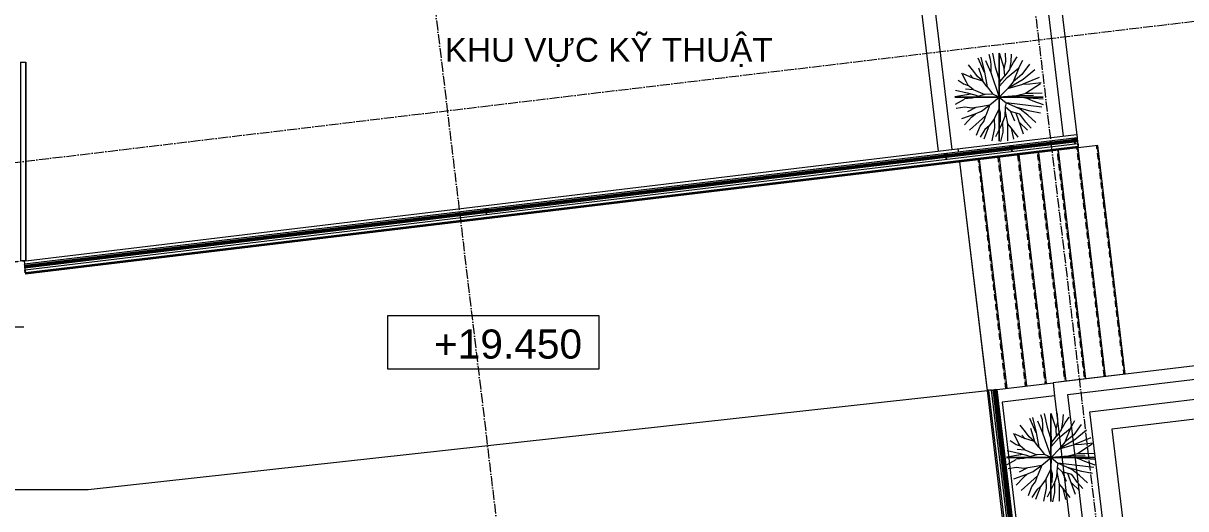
# Model space of a CAD drawing. Header units: millimetres. Extents: x -20215 to 101892, y -17414 to 45470.
# Drawn here: x 43019 to 60589, y 22208 to 29542 of the extents above; entities that cross this region are included whole.
import ezdxf

# ---------------------------------------------------------------- set-up
doc = ezdxf.new("R2010")
doc.units = ezdxf.units.MM
doc.linetypes.add('Grid Line', pattern=[4.2, 3, -0.6, 0, -0.6])
doc.linetypes.add('Overhead 1_16_', pattern=[2.579687, 1.5875, -0.992188])
for name, color, linetype, lineweight in [('CHU', 181, 'Continuous', 5), ('DIM', 1, 'Continuous', 5), ('G-ANNO-DIMS', 111, 'Continuous', 5), ('G-IMPT', 8, 'Continuous', 5), ('L-SITE', 91, 'Continuous', 5), ('NET THAY 1', 41, 'Continuous', 5), ('NET THAY 2', 55, 'Continuous', 5), ('NET-THAY', 2, 'Continuous', 9), ('S-STRS', 31, 'Continuous', 5), ('TRUC', 225, 'Continuous', 5)]:
    doc.layers.add(name, color=color, linetype=linetype, lineweight=lineweight)
doc.styles.add('Arial_3', font='arial_0.ttf', dxfattribs={"height": 440})
doc.styles.add('Arial_6', font='arial_0.ttf', dxfattribs={"height": 360})
doc.styles.add('TA1', font='arial_0.ttf')
doc.dimstyles.new('D_200_KTx2', dxfattribs={"dimtxt": 400, "dimasz": 300, "dimexe": 300, "dimexo": 300, "dimgap": 160, "dimtad": 1, "dimdec": 0, "dimzin": 9, "dimtxsty": 'TA1', "dimblk": 'ARCHTICK', "dimcen": 1, "dimdle": 300, "dimclrd": 256, "dimclre": 256, "dimclrt": 7, "dimadec": 0, "dimazin": 0, "dimtfac": 1, "dimtdec": 0, "dimtix": 1, "dimtmove": 1, "dimatfit": 3, "dimldrblk": 'ARCHTICK', "dimfxl": 0, "dimtolj": 1, "dimtzin": 0, "dimlwd": -1, "dimlwe": -1, "dimarcsym": 0})

# ---------------------------------------------------------------- blocks, each defined once
blk = doc.blocks.new('Railing - NBS_RailInfillPnl_Post-1597031-MẶT BẰNG TẦNG 4')
at = {"layer": 'NET THAY 2'}
blk.add_line((13, 5), (13, -5), dxfattribs=at)
blk = doc.blocks.new('Railing - NBS_RailInfillPnl_Post-1648199-MẶT BẰNG TẦNG 4')
at = {"layer": 'NET THAY 2'}
for p, q in [((-13, -5), (-13, 5)), ((13, 5), (13, -5))]:
    blk.add_line(p, q, dxfattribs=at)
blk = doc.blocks.new('Railing - Railing-1506754-MẶT BẰNG TẦNG 4')
at = {"layer": 'NET THAY 1'}
for p, q in [((57649, 23999), (57669, 24001)), ((57669, 24001), (57679, 24003)), ((57679, 24003), (57698, 24005)), ((57916, 22023), (57679, 24003)), ((57720, 24007), (57739, 24010)), ((58462, 17970), (57739, 24010)), ((58396, 18022), (57918, 22010)), ((41001, 15878), (58462, 17970)), ((56338, 17776), (58396, 18022)), ((55345, 17657), (56324, 17774)), ((48394, 16824), (55331, 17655)), ((41001, 15938), (47388, 16703)), ((47401, 16705), (48381, 16822))]:
    blk.add_line(p, q, dxfattribs=at)
blk.add_open_spline([(58385, 18031), (58386, 18030), (58387, 18029), (58389, 18028), (58390, 18027), (58391, 18026), (58392, 18026), (58392, 18025), (58393, 18024), (58394, 18024), (58394, 18023), (58395, 18023), (58395, 18022), (58396, 18022), (58396, 18022)], degree=3, knots=[0, 0, 0, 0, 0.166667, 0.25, 0.333333, 0.375, 0.416667, 0.5, 0.541667, 0.583333, 0.666667, 0.75, 0.833333, 1, 1, 1, 1], dxfattribs=at)
for name, p, rotation in [('Railing - NBS_RailInfillPnl_Post-1648199-MẶT BẰNG TẦNG 4', (58189, 19999), 6.832148128772059), ('Railing - NBS_RailInfillPnl_Post-1597031-MẶT BẰNG TẦNG 4', (58429, 17996), 6.832148128772059), ('Railing - NBS_RailInfillPnl_Post-1648199-MẶT BẰNG TẦNG 4', (56470, 17761), 276.832148128772), ('Railing - NBS_RailInfillPnl_Post-1648199-MẶT BẰNG TẦNG 4', (54510, 17527), 276.832148128772), ('Railing - NBS_RailInfillPnl_Post-1648199-MẶT BẰNG TẦNG 4', (52551, 17292), 276.832148128772), ('Railing - NBS_RailInfillPnl_Post-1648199-MẶT BẰNG TẦNG 4', (50591, 17057), 276.832148128772), ('Railing - NBS_RailInfillPnl_Post-1648199-MẶT BẰNG TẦNG 4', (48632, 16822), 276.832148128772), ('Railing - NBS_RailInfillPnl_Post-1648199-MẶT BẰNG TẦNG 4', (46673, 16588), 276.832148128772), ('Railing - NBS_RailInfillPnl_Post-1648199-MẶT BẰNG TẦNG 4', (44713, 16353), 276.832148128772), ('Railing - NBS_RailInfillPnl_Post-1648199-MẶT BẰNG TẦNG 4', (42754, 16118), 276.832148128772)]:
    blk.add_blockref(name, p, dxfattribs=dict(rotation=rotation))
blk = doc.blocks.new('Top Rail Type - Top Rail_Internal_-1506755-MẶT BẰNG TẦNG 4')
at = {"layer": 'NET THAY 1'}
for p, q in [((57698, 24005), (57720, 24007)), ((58417, 18005), (57698, 24005)), ((58441, 17987), (57720, 24007)), ((41001, 15919), (58417, 18005)), ((41001, 15897), (58441, 17987))]:
    blk.add_line(p, q, dxfattribs=at)
blk = doc.blocks.new('Top Rail Type - Top Rail_Internal_-V6-MẶT BẰNG TẦNG 4')
at = {"layer": 'NET THAY 1'}
for p, q in [((57720, 24007), (57698, 24005)), ((57698, 24005), (58417, 18005)), ((57720, 24007), (58441, 17987)), ((58417, 18005), (41001, 15919)), ((58441, 17987), (41001, 15897))]:
    blk.add_line(p, q, dxfattribs=at)
blk = doc.blocks.new('Handrail Type - ALB-BALUSTER-1304914-MẶT BẰNG TẦNG 4')
at = {"layer": 'NET THAY 1'}
for p, q in [((4, 21), (0, 21)), ((0, -21), (0, 21)), ((4, 5), (4, 21)), ((4, 21), (4, -21)), ((0, -21), (4, -21)), ((4, -21), (4, -5))]:
    blk.add_line(p, q, dxfattribs=at)
blk = doc.blocks.new('Handrail Type - Handrail_Internal_-V7-MẶT BẰNG TẦNG 4')
at = {"layer": 'NET THAY 1'}
for p, q in [((57607, 23994), (58315, 18086)), ((57649, 23999), (58362, 18049)), ((58315, 18086), (41001, 16011)), ((58362, 18049), (41001, 15968))]:
    blk.add_line(p, q, dxfattribs=at)
blk = doc.blocks.new('Railing - Railing-1506757-MẶT BẰNG TẦNG 4')
at = {"layer": 'NET THAY 1'}
for p, q in [((58945, 27811), (43037, 25902)), ((58945, 27811), (58948, 27792)), ((58950, 27770), (58953, 27751)), ((57953, 27631), (56973, 27514)), ((58906, 27746), (57966, 27633)), ((58953, 27751), (58920, 27747)), ((58953, 27751), (58954, 27741)), ((58954, 27741), (58956, 27721)), ((56960, 27512), (50023, 26680)), ((50010, 26678), (43044, 25842)), ((43040, 25883), (43037, 25902)), ((43044, 25842), (43042, 25861)), ((43046, 25832), (43044, 25842)), ((43048, 25813), (43046, 25832))]:
    blk.add_line(p, q, dxfattribs=at)
at = {"extrusion": (0, 0, -1), "zscale": -1, "rotation": 83.15758389163582}
for p in [(-54972, 27304), (-52983, 27065), (-50995, 26827), (-49006, 26588), (-47018, 26349), (-45029, 26111)]:
    blk.add_blockref('Railing - NBS_RailInfillPnl_Post-1648199-MẶT BẰNG TẦNG 4', p, dxfattribs=at)
blk = doc.blocks.new('Top Rail Type - Top Rail_Internal_-1506758-MẶT BẰNG TẦNG 4')
at = {"layer": 'NET THAY 1'}
for p, q in [((43040, 25883), (58948, 27792)), ((43042, 25861), (58950, 27770)), ((58948, 27792), (58950, 27770)), ((43042, 25861), (43040, 25883))]:
    blk.add_line(p, q, dxfattribs=at)
blk = doc.blocks.new('Top Rail Type - Top Rail_Internal_-V9-MẶT BẰNG TẦNG 4')
at = {"layer": 'NET THAY 1'}
for p, q in [((58948, 27792), (43040, 25883)), ((58950, 27770), (43042, 25861)), ((58950, 27770), (58948, 27792)), ((43042, 25861), (43040, 25883))]:
    blk.add_line(p, q, dxfattribs=at)
blk = doc.blocks.new('Handrail Type - Handrail_Internal_-1506759-MẶT BẰNG TẦNG 4')
at = {"layer": 'NET THAY 1'}
for p, q in [((58956, 27721), (43048, 25813)), ((43053, 25770), (58961, 27679)), ((58956, 27721), (58961, 27679)), ((43053, 25770), (43048, 25813))]:
    blk.add_line(p, q, dxfattribs=at)
blk = doc.blocks.new('Handrail Type - Handrail_Internal_-V10-MẶT BẰNG TẦNG 4')
at = {"layer": 'NET THAY 1'}
for p, q in [((58956, 27721), (43048, 25813)), ((58961, 27679), (43053, 25770))]:
    blk.add_line(p, q, dxfattribs=at)
blk = doc.blocks.new('ALB-RAILING 32 - ALB-BALUSTER-V5-MẶT BẰNG TẦNG 4')
at = {"layer": 'NET THAY 1'}
for p, q in [((-30, 101), (-30, 92)), ((-30, 101), (30, 101)), ((-29, 101), (-30, 101)), ((-30, 70), (-30, 63)), ((-30, 63), (-26, 63)), ((30, 63), (-30, 63)), ((-7, 63), (-7, 21)), ((7, 21), (7, 63)), ((26, 63), (30, 63)), ((30, 101), (29, 101)), ((30, 92), (30, 101)), ((30, 63), (30, 70))]:
    blk.add_line(p, q, dxfattribs=at)
blk = doc.blocks.new('ALB-RAILING 32 - ALB-BALUSTER-V11-MẶT BẰNG TẦNG 4')
at = {"layer": 'NET THAY 1'}
for p, q in [((-30, 101), (-30, 92)), ((-30, 101), (15, 101)), ((-29, 101), (-30, 101)), ((-30, 70), (-30, 63)), ((-30, 63), (-26, 63)), ((30, 63), (-30, 63)), ((-7, 63), (-7, 21)), ((7, 21), (7, 63)), ((16, 101), (30, 101)), ((26, 63), (30, 63)), ((30, 101), (29, 101)), ((30, 92), (30, 101)), ((30, 63), (30, 70))]:
    blk.add_line(p, q, dxfattribs=at)
blk = doc.blocks.new('Top Rail Type - Top Rail_Internal_-1506764-MẶT BẰNG TẦNG 4')
at = {"layer": 'NET THAY 1'}
for p, q in [((42978, 28953), (42978, 25953)), ((43058, 25953), (43058, 28953))]:
    blk.add_line(p, q, dxfattribs=at)
for points in [[(42978, 28953), (42978, 28953), (42978, 28953), (42981, 28953), (42985, 28953), (42993, 28953), (43005, 28953), (43021, 28953), (43036, 28953), (43048, 28953), (43055, 28953), (43057, 28953), (43058, 28953), (43058, 28953)], [(43058, 25953), (43058, 25953), (43058, 25953), (43055, 25953), (43051, 25953), (43043, 25953), (43031, 25953), (43015, 25953), (43000, 25953), (42988, 25953), (42982, 25953), (42979, 25953), (42978, 25953), (42978, 25953)]]:
    blk.add_open_spline(points, degree=3, knots=[0, 0, 0, 0, 0.066667, 0.133333, 0.2, 0.266667, 0.4, 0.533333, 0.65, 0.766667, 0.883333, 0.941667, 1, 1, 1, 1], dxfattribs=at)
blk = doc.blocks.new('Top Rail Type - Top Rail_Internal_-V12-MẶT BẰNG TẦNG 4')
at = {"layer": 'NET THAY 1'}
for p, q in [((42977, 28953), (42978, 25953)), ((43058, 28953), (43059, 25953))]:
    blk.add_line(p, q, dxfattribs=at)
blk = doc.blocks.new('CAY XANH 1 - new block_dwg_110_植栽_中_高木 - 落葉1_φ4000_H5500-1445069-IDEA-4th Storey - Detail-1404438-MẶT BẰNG TẦNG 4')
at = {"layer": 'G-IMPT'}
for p, q in [((-667, 1111), (-958, 1760)), ((879, 1317), (625, 696)), ((-1850, 759), (-1578, 578)), ((-1570, 578), (-1398, 529)), ((1796, 880), (1057, 580)), ((1855, 599), (1188, 159)), ((-2000, 33), (-1462, 119)), ((-1453, 121), (-1278, 144)), ((-1975, -315), (-1571, -88)), ((-1423, -653), (-1041, -445)), ((1923, -449), (303, -262)), ((1984, -88), (1545, -58)), ((1097, -1672), (762, -724)), ((-1024, -1718), (-864, -1308)), ((855, -1808), (552, -1405)), ((1278, -1483), (902, -1122))]:
    blk.add_line(p, q, dxfattribs=at)
at = {"layer": 'G-IMPT', "flags": 128}
for points in [[(-838, 1808), (-670, 1129), (-546, 458), (-743, 713), (-989, 932), (-1147, 1149), (-1389, 1451)], [(-615, 1645), (-379, 1110), (0, 0), (-295, 133)], [(-472, 1941), (-408, 1715), (-389, 1474), (-379, 1110)], [(-306, 1976), (-181, 1368), (30, 691), (242, 956)], [(1939, 182), (1516, 167), (1206, 162), (773, 64), (0, 0), (-10, 303), (30, 691), (-10, 1257), (-10, 1592)], [(-5, 2000), (224, 1272), (298, 1613), (285, 1980)], [(10, 497), (348, 890), (879, 1317), (1065, 1665)], [(541, 1934), (518, 1586), (459, 1252), (641, 1557), (813, 1820)], [(-1522, 376), (-1182, 348), (-1399, 530), (-1482, 672), (-1685, 1077)], [(-1640, 1059), (-1182, 862), (-1319, 1008)], [(-934, 1324), (-819, 978), (-743, 713), (-1182, 862)], [(1364, 1487), (1021, 1024), (625, 696), (384, 396), (0, 0), (305, -251), (268, -432)], [(459, 1252), (242, 956), (224, 1272)], [(1602, 1227), (1074, 790), (384, 396), (1064, 582), (1374, 607), (1887, 662)], [(-1974, 319), (-1451, 187), (-1104, 101), (-945, 37)], [(-1683, -957), (-1092, -755), (-807, -637), (-423, -352), (0, 0), (-5, -527)], [(-1182, 348), (-645, 125), (-1245, -52), (-1564, -80)], [(-546, 458), (-295, 133), (-645, 125)], [(1538, 78), (773, 64), (1241, -50)], [(-1938, -494), (-1560, -440), (-1235, -475), (-846, -416), (-423, -352), (-610, -834), (-905, -1095), (-1342, -1483)], [(508, -651), (268, -432), (248, -870), (165, -1101)], [(1865, -721), (1389, -632), (743, -453), (305, -251)], [(1640, -1145), (1284, -817), (935, -541), (743, -453)], [(1534, -57), (1241, -50), (1512, -168), (1971, -338)], [(-1567, -1243), (-1244, -895), (-1077, -745)], [(-867, -1310), (-703, -1095), (-608, -832)], [(-321, -1974), (-207, -1385), (-217, -960), (-458, -1297)], [(-217, -960), (-5, -527), (44, -720), (39, -1126)], [(258, -651), (365, -1191), (365, -1967)], [(1438, -1391), (1191, -1135), (931, -773), (508, -651), (685, -1070)], [(-682, -1880), (-458, -1297), (-645, -1459), (-866, -1803)], [(76, -1999), (175, -1573), (165, -1101), (52, -1342), (-170, -1795)], [(659, -1888), (552, -1405), (365, -1191)]]:
    blk.add_lwpolyline(points, dxfattribs=at)
blk = doc.blocks.new('CAY XANH 1 - new block_dwg-1404437-MẶT BẰNG TẦNG 4')
at = {"xscale": 0.5, "yscale": 0.5, "zscale": 0.5}
blk.add_blockref('CAY XANH 1 - new block_dwg_110_植栽_中_高木 - 落葉1_φ4000_H5500-1445069-IDEA-4th Storey - Detail-1404438-MẶT BẰNG TẦNG 4', (-494874, 495980), dxfattribs=at)
blk = doc.blocks.new('CAY XANH 1 - CAY XANH_dwg-1404436-MẶT BẰNG TẦNG 4')
at = {"layer": 'G-IMPT'}
for p, q in [((28746, 0), (28733, 0)), ((28788, 0), (28771, 0)), ((28931, 0), (28922, 0)), ((29155, 0), (29164, 0))]:
    blk.add_line(p, q, dxfattribs=at)
at = {"layer": 'G-IMPT', "flags": 128}
for points in [[(28694, 0), (28685, 0), (28661, 0), (28659, 0), (28644, 0), (28634, 0), (28611, 0), (28604, 0), (28594, 0), (28604, 0), (28610, 0), (28592, 0), (28571, 0), (28578, 0), (28604, 0), (28662, 0), (28643, 0), (28600, 0), (28579, 0), (28610, 0), (28604, 0), (28575, 0), (28564, 0), (28585, 0), (28610, 0), (28614, 0), (28600, 0), (28612, 0), (28639, 0), (28678, 0), (28708, 0), (28714, 0), (28726, 0), (28716, 0), (28712, 0), (28702, 0), (28691, 0), (28706, 0), (28731, 0), (28735, 0), (28751, 0), (28757, 0), (28781, 0), (28806, 0), (28822, 0), (28833, 0), (28837, 0), (28862, 0), (28883, 0), (28899, 0), (28916, 0), (28931, 0)], [(28648, 0), (28661, 0), (28678, 0), (28674, 0), (28670, 0), (28648, 0)], [(29039, 0), (29014, 0), (28989, 0), (28974, 0), (28976, 0), (28959, 0), (28943, 0), (28926, 0), (28918, 0), (28931, 0), (28920, 0), (28895, 0), (28878, 0), (28821, 0), (28814, 0), (28795, 0), (28770, 0), (28708, 0), (28715, 0), (28723, 0), (28717, 0), (28708, 0), (28702, 0), (28694, 0)], [(28752, 0), (28737, 0), (28716, 0)], [(28716, 0), (28725, 0), (28722, 0), (28735, 0), (28741, 0), (28746, 0), (28766, 0), (28752, 0)], [(28733, 0), (28739, 0), (28756, 0), (28766, 0), (28771, 0), (28775, 0), (28781, 0), (28789, 0), (28793, 0), (28733, 0)], [(28733, 0), (28740, 0), (28816, 0), (28825, 0), (28882, 0), (28895, 0), (28899, 0), (28889, 0), (28895, 0), (28905, 0), (28922, 0), (28928, 0)], [(28764, 0), (28748, 0), (28746, 0)], [(28785, 0), (28789, 0), (28791, 0), (28785, 0), (28764, 0)], [(28771, 0), (28769, 0), (28780, 0), (28788, 0)], [(28818, 0), (28797, 0), (28785, 0)], [(28922, 0), (28909, 0), (28910, 0), (28893, 0), (28899, 0), (28893, 0), (28868, 0), (28812, 0)], [(28812, 0), (28823, 0), (28818, 0)], [(28928, 0), (28939, 0), (28941, 0), (28947, 0), (28957, 0), (28933, 0), (28922, 0), (28931, 0), (28947, 0), (28962, 0), (28970, 0), (28982, 0), (28995, 0)], [(29091, 0), (29111, 0), (29116, 0), (29107, 0), (29089, 0), (29082, 0), (29072, 0), (29059, 0), (29037, 0), (29034, 0), (29018, 0), (29008, 0), (29003, 0), (28997, 0), (28984, 0), (28966, 0), (28959, 0), (28957, 0), (28939, 0), (28922, 0)], [(28922, 0), (28931, 0), (28933, 0), (28943, 0), (28957, 0), (28955, 0), (28959, 0), (28976, 0), (28982, 0), (28987, 0), (29005, 0), (29037, 0), (29047, 0), (29053, 0), (29041, 0), (29043, 0), (29051, 0), (29068, 0)], [(28995, 0), (29010, 0), (29026, 0), (29020, 0), (29006, 0)], [(29006, 0), (29026, 0), (29030, 0), (29018, 0), (29026, 0), (29045, 0), (29053, 0), (29062, 0), (29070, 0), (29084, 0), (29109, 0), (29115, 0)], [(29313, 0), (29293, 0), (29303, 0), (29316, 0), (29320, 0), (29303, 0), (29286, 0), (29263, 0), (29270, 0), (29305, 0), (29313, 0), (29305, 0), (29297, 0), (29282, 0), (29327, 0), (29349, 0), (29330, 0), (29344, 0), (29391, 0), (29381, 0), (29362, 0), (29366, 0), (29374, 0), (29353, 0), (29345, 0), (29331, 0), (29312, 0), (29298, 0), (29230, 0), (29212, 0), (29205, 0), (29176, 0), (29168, 0), (29151, 0), (29145, 0), (29161, 0), (29174, 0), (29170, 0), (29153, 0), (29145, 0), (29103, 0), (29107, 0), (29070, 0), (29043, 0), (29037, 0)], [(29037, 0), (29059, 0), (29072, 0), (29087, 0), (29099, 0), (29089, 0), (29076, 0), (29068, 0), (29105, 0), (29116, 0)], [(29116, 0), (29091, 0), (29084, 0), (29070, 0), (29049, 0), (29039, 0)], [(29068, 0), (29057, 0), (29060, 0), (29112, 0), (29147, 0), (29158, 0), (29136, 0), (29132, 0), (29147, 0), (29162, 0), (29170, 0), (29187, 0), (29195, 0), (29222, 0), (29233, 0), (29257, 0), (29211, 0), (29220, 0), (29209, 0), (29224, 0), (29238, 0), (29247, 0), (29261, 0), (29269, 0), (29284, 0), (29299, 0), (29313, 0)], [(29115, 0), (29101, 0), (29091, 0)], [(29161, 0), (29147, 0), (29134, 0), (29139, 0), (29162, 0), (29170, 0), (29155, 0)], [(29164, 0), (29173, 0), (29180, 0), (29193, 0), (29186, 0), (29151, 0), (29144, 0), (29138, 0), (29144, 0), (29155, 0)], [(29155, 0), (29162, 0), (29182, 0), (29192, 0), (29186, 0), (29212, 0), (29224, 0), (29205, 0), (29199, 0), (29178, 0), (29180, 0)], [(29180, 0), (29174, 0), (29161, 0)], [(29221, 0), (29199, 0), (29186, 0), (29199, 0)], [(29199, 0), (29210, 0), (29230, 0), (29241, 0), (29283, 0), (29301, 0), (29297, 0), (29239, 0), (29241, 0), (29226, 0), (29221, 0)]]:
    blk.add_lwpolyline(points, dxfattribs=at)
for points in [[(28646, 0), (28641, 0), (28707, 0), (28677, 0), (28672, 0), (28685, 0), (28677, 0)], [(28691, 0), (28669, 0), (28662, 0), (28675, 0), (28681, 0), (28698, 0), (28700, 0)], [(28738, 0), (28751, 0), (28760, 0), (28755, 0), (28738, 0), (28711, 0), (28700, 0), (28698, 0), (28716, 0), (28718, 0), (28722, 0), (28740, 0)], [(28786, 0), (28784, 0), (28768, 0), (28757, 0), (28753, 0), (28748, 0), (28768, 0), (28777, 0)], [(28905, 0), (28916, 0), (28872, 0), (28806, 0), (28810, 0), (28804, 0), (28874, 0), (28883, 0)], [(28872, 0), (28858, 0), (28852, 0), (28863, 0)], [(28898, 0), (28909, 0), (28929, 0), (28931, 0), (28935, 0), (28942, 0), (28931, 0), (28909, 0), (28880, 0)], [(28927, 0), (28942, 0), (28957, 0), (28951, 0), (28975, 0), (28957, 0), (28949, 0), (28916, 0)], [(28971, 0), (28975, 0), (28957, 0), (28942, 0), (28955, 0), (28951, 0)], [(29037, 0), (29043, 0), (29045, 0), (29026, 0), (29023, 0)], [(29118, 0), (29116, 0), (29136, 0), (29140, 0), (29129, 0)], [(29158, 0), (29162, 0), (29191, 0), (29195, 0), (29193, 0), (29206, 0), (29226, 0), (29219, 0), (29206, 0), (29204, 0), (29193, 0), (29164, 0)], [(29287, 0), (29239, 0), (29232, 0), (29295, 0), (29300, 0), (29320, 0), (29304, 0)]]:
    blk.add_lwpolyline(points, close=True, dxfattribs=at)
blk = doc.blocks.new('CAY XANH 1 - CAY XANH_dwg-1404435-MẶT BẰNG TẦNG 4')
at = {"layer": 'G-IMPT'}
for p, q in [((0, -28746), (0, -28733)), ((0, -28788), (0, -28771)), ((0, -28931), (0, -28922)), ((0, -29155), (0, -29164))]:
    blk.add_line(p, q, dxfattribs=at)
at = {"layer": 'G-IMPT', "flags": 128}
for points in [[(0, -28694), (0, -28685), (0, -28661), (0, -28659), (0, -28644), (0, -28634), (0, -28611), (0, -28604), (0, -28594), (0, -28604), (0, -28610), (0, -28592), (0, -28571), (0, -28578), (0, -28604), (0, -28662), (0, -28643), (0, -28600), (0, -28579), (0, -28610), (0, -28604), (0, -28575), (0, -28564), (0, -28585), (0, -28610), (0, -28614), (0, -28600), (0, -28612), (0, -28639), (0, -28678), (0, -28708), (0, -28714), (0, -28726), (0, -28716), (0, -28712), (0, -28702), (0, -28691), (0, -28706), (0, -28731), (0, -28735), (0, -28751), (0, -28757), (0, -28781), (0, -28806), (0, -28822), (0, -28833), (0, -28837), (0, -28862), (0, -28883), (0, -28899), (0, -28916), (0, -28931)], [(0, -28648), (0, -28661), (0, -28678), (0, -28674), (0, -28670), (0, -28648)], [(0, -29039), (0, -29014), (0, -28989), (0, -28974), (0, -28976), (0, -28959), (0, -28943), (0, -28926), (0, -28918), (0, -28931), (0, -28920), (0, -28895), (0, -28878), (0, -28821), (0, -28814), (0, -28795), (0, -28770), (0, -28708), (0, -28715), (0, -28723), (0, -28717), (0, -28708), (0, -28702), (0, -28694)], [(0, -28752), (0, -28737), (0, -28716)], [(0, -28716), (0, -28725), (0, -28722), (0, -28735), (0, -28741), (0, -28746), (0, -28766), (0, -28752)], [(0, -28733), (0, -28739), (0, -28756), (0, -28766), (0, -28771), (0, -28775), (0, -28781), (0, -28789), (0, -28793), (0, -28733)], [(0, -28733), (0, -28740), (0, -28816), (0, -28825), (0, -28882), (0, -28895), (0, -28899), (0, -28889), (0, -28895), (0, -28905), (0, -28922), (0, -28928)], [(0, -28764), (0, -28748), (0, -28746)], [(0, -28785), (0, -28789), (0, -28791), (0, -28785), (0, -28764)], [(0, -28771), (0, -28769), (0, -28780), (0, -28788)], [(0, -28818), (0, -28797), (0, -28785)], [(0, -28922), (0, -28909), (0, -28910), (0, -28893), (0, -28899), (0, -28893), (0, -28868), (0, -28812)], [(0, -28812), (0, -28823), (0, -28818)], [(0, -28928), (0, -28939), (0, -28941), (0, -28947), (0, -28957), (0, -28933), (0, -28922), (0, -28931), (0, -28947), (0, -28962), (0, -28970), (0, -28982), (0, -28995)], [(0, -29091), (0, -29111), (0, -29116), (0, -29107), (0, -29089), (0, -29082), (0, -29072), (0, -29059), (0, -29037), (0, -29034), (0, -29018), (0, -29008), (0, -29003), (0, -28997), (0, -28984), (0, -28966), (0, -28959), (0, -28957), (0, -28939), (0, -28922)], [(0, -28922), (0, -28931), (0, -28933), (0, -28943), (0, -28957), (0, -28955), (0, -28959), (0, -28976), (0, -28982), (0, -28987), (0, -29005), (0, -29037), (0, -29047), (0, -29053), (0, -29041), (0, -29043), (0, -29051), (0, -29068)], [(0, -28995), (0, -29010), (0, -29026), (0, -29020), (0, -29006)], [(0, -29006), (0, -29026), (0, -29030), (0, -29018), (0, -29026), (0, -29045), (0, -29053), (0, -29062), (0, -29070), (0, -29084), (0, -29109), (0, -29115)], [(0, -29313), (0, -29293), (0, -29303), (0, -29316), (0, -29320), (0, -29303), (0, -29286), (0, -29263), (0, -29270), (0, -29305), (0, -29313), (0, -29305), (0, -29297), (0, -29282), (0, -29327), (0, -29349), (0, -29330), (0, -29344), (0, -29391), (0, -29381), (0, -29362), (0, -29366), (0, -29374), (0, -29353), (0, -29345), (0, -29331), (0, -29312), (0, -29298), (0, -29230), (0, -29212), (0, -29205), (0, -29176), (0, -29168), (0, -29151), (0, -29145), (0, -29161), (0, -29174), (0, -29170), (0, -29153), (0, -29145), (0, -29103), (0, -29107), (0, -29070), (0, -29043), (0, -29037)], [(0, -29037), (0, -29059), (0, -29072), (0, -29087), (0, -29099), (0, -29089), (0, -29076), (0, -29068), (0, -29105), (0, -29116)], [(0, -29116), (0, -29091), (0, -29084), (0, -29070), (0, -29049), (0, -29039)], [(0, -29068), (0, -29057), (0, -29060), (0, -29112), (0, -29147), (0, -29158), (0, -29136), (0, -29132), (0, -29147), (0, -29162), (0, -29170), (0, -29187), (0, -29195), (0, -29222), (0, -29233), (0, -29257), (0, -29211), (0, -29220), (0, -29209), (0, -29224), (0, -29238), (0, -29247), (0, -29261), (0, -29269), (0, -29284), (0, -29299), (0, -29313)], [(0, -29115), (0, -29101), (0, -29091)], [(0, -29161), (0, -29147), (0, -29134), (0, -29139), (0, -29162), (0, -29170), (0, -29155)], [(0, -29164), (0, -29173), (0, -29180), (0, -29193), (0, -29186), (0, -29151), (0, -29144), (0, -29138), (0, -29144), (0, -29155)], [(0, -29155), (0, -29162), (0, -29182), (0, -29192), (0, -29186), (0, -29212), (0, -29224), (0, -29205), (0, -29199), (0, -29178), (0, -29180)], [(0, -29180), (0, -29174), (0, -29161)], [(0, -29221), (0, -29199), (0, -29186), (0, -29199)], [(0, -29199), (0, -29210), (0, -29230), (0, -29241), (0, -29283), (0, -29301), (0, -29297), (0, -29239), (0, -29241), (0, -29226), (0, -29221)]]:
    blk.add_lwpolyline(points, dxfattribs=at)
for points in [[(0, -28646), (0, -28641), (0, -28707), (0, -28677), (0, -28672), (0, -28685), (0, -28677)], [(0, -28691), (0, -28669), (0, -28662), (0, -28675), (0, -28681), (0, -28698), (0, -28700)], [(0, -28738), (0, -28751), (0, -28760), (0, -28755), (0, -28738), (0, -28711), (0, -28700), (0, -28698), (0, -28716), (0, -28718), (0, -28722), (0, -28740)], [(0, -28786), (0, -28784), (0, -28768), (0, -28757), (0, -28753), (0, -28748), (0, -28768), (0, -28777)], [(0, -28905), (0, -28916), (0, -28872), (0, -28806), (0, -28810), (0, -28804), (0, -28874), (0, -28883)], [(0, -28872), (0, -28858), (0, -28852), (0, -28863)], [(0, -28898), (0, -28909), (0, -28929), (0, -28931), (0, -28935), (0, -28942), (0, -28931), (0, -28909), (0, -28880)], [(0, -28927), (0, -28942), (0, -28957), (0, -28951), (0, -28975), (0, -28957), (0, -28949), (0, -28916)], [(0, -28971), (0, -28975), (0, -28957), (0, -28942), (0, -28955), (0, -28951)], [(0, -29037), (0, -29043), (0, -29045), (0, -29026), (0, -29023)], [(0, -29118), (0, -29116), (0, -29136), (0, -29140), (0, -29129)], [(0, -29158), (0, -29162), (0, -29191), (0, -29195), (0, -29193), (0, -29206), (0, -29226), (0, -29219), (0, -29206), (0, -29204), (0, -29193), (0, -29164)], [(0, -29287), (0, -29239), (0, -29232), (0, -29295), (0, -29300), (0, -29320), (0, -29304)]]:
    blk.add_lwpolyline(points, close=True, dxfattribs=at)
blk = doc.blocks.new('CAY XANH 1 - CAY XANH 1-1405520-MẶT BẰNG TẦNG 4')
for name, p, xscale, yscale, zscale in [('CAY XANH 1 - new block_dwg-1404437-MẶT BẰNG TẦNG 4', (331763, -332504), 0.6703958691910499, 0.6703958691910499, 0.6703958691910499), ('CAY XANH 1 - CAY XANH_dwg-1404435-MẶT BẰNG TẦNG 4', (0, 46610), 1.608504446305672, 1.608504446305672, 1.608504446305672), ('CAY XANH 1 - CAY XANH_dwg-1404436-MẶT BẰNG TẦNG 4', (-46721, 0), 1.612196637345681, 1.612196637345681, 1.612196637345681)]:
    blk.add_blockref(name, p, dxfattribs=dict(xscale=xscale, yscale=yscale, zscale=zscale))
blk = doc.blocks.new('Spot Elevations - CODE 1-1678943-MẶT BẰNG TẦNG 4')
at = {"layer": 'G-ANNO-DIMS'}
for p, q in [((10.5, 4), (-5.5, 4)), ((-5.5, 4), (-5.5, 0)), ((10.5, 0), (10.5, 4)), ((-5.5, 0), (10.5, 0))]:
    blk.add_line(p, q, dxfattribs=at)
blk = doc.blocks.new('_ARCHTICK')
at = {"color": 0, "linetype": 'ByBlock', "const_width": 0.15}
blk.add_lwpolyline([(-0.5, -0.5), (0.5, 0.5)], dxfattribs=at)
blk = doc.blocks.new('*D374')
at = {"layer": 'Defpoints', "color": 0, "transparency": 16777216}
for p in [(68931, 22642, 0), (59598, 21524), (59598, 21519, 0)]:
    blk.add_point(p, dxfattribs=at)
at = {"layer": 'DIM', "transparency": 16777216}
for p, q in [((69229, 22677), (59300, 21488)), ((59563, 21817), (59562, 21822))]:
    blk.add_line(p, q, dxfattribs=at)
at = {"layer": 'DIM', "transparency": 16777216, "xscale": 300, "yscale": 300, "zscale": 300}
for p, rotation in [((68931, 22642), 6.830614788306484), ((59598, 21524), 186.8306147883065)]:
    blk.add_blockref('_ARCHTICK', p, dxfattribs=dict(at, rotation=rotation))
at = {"layer": 'DIM', "color": 7, "transparency": 16777216, "insert": (64221, 22444), "char_height": 400, "attachment_point": 5, "rotation": 6.8306, "style": 'TA1'}
blk.add_mtext('\\A1;9400', dxfattribs=at)

msp = doc.modelspace()

# ---------------------------------------------------------------- linework, layer by layer
at = {"layer": 'NET-THAY'}
for p, q in [((56853.5, 27610.2), (56261.7, 32541.9)), ((56481.1, 32392.5), (57052.1, 27634)), ((58740.8, 27836.6), (58215.1, 32225.4)), ((58434.5, 32076), (58945.4, 27810.8)), ((43059, 25954.9), (58939.4, 27860.5)), ((58963.2, 27661.9), (43055.1, 25753)), ((57157.3, 27596.3), (57151.4, 27645.9)), ((58963.2, 27661.9), (58961.1, 27679.4)), ((57175.2, 27447.3), (57173.1, 27464.8)), ((43031.3, 25951.6), (43037.2, 25901.9)), ((43053, 25770.5), (43055.1, 25753)), ((68015.4, 25240.6), (58582.9, 24110.8)), ((58805.2, 23936), (68237.8, 25065.8)), ((59138.3, 23674.2), (68570.9, 24804.1)), ((68606.6, 24506.2), (59471.9, 23412)), ((57738.7, 24009.6), (58582.9, 24110.8)), ((58582.9, 24110.8), (58606.6, 23912.2)), ((44000.7, 22500.1), (57589.8, 23991.8)), ((57607.3, 23993.9), (57589.8, 23991.8)), ((58295.6, 18101), (57589.8, 23991.8)), ((58606.6, 23912.2), (57812.2, 23817)), ((58606.6, 23912.2), (59406.9, 17231.2)), ((59605.5, 17255), (58805.2, 23936)), ((57812.2, 23817), (58518, 17926.2)), ((59926.9, 17090.8), (59138.3, 23674.2)), ((59471.9, 23412), (60189.1, 17424.3)), ((41000.5, 22500.1), (44000.7, 22500.1))]:
    msp.add_line(p, q, dxfattribs=at)
at = {"layer": 'NET-THAY', "color": 7}
for p, q in [((57561.5, 24232.2), (57175.7, 27447.4)), ((57590, 23991.7), (57561.2, 24232.1))]:
    msp.add_line(p, q, dxfattribs=at)
at = {"layer": 'S-STRS', "linetype": 'Overhead 1_16_'}
for p, q in [((58762.9, 24132.4), (58348.2, 27588.1)), ((59060.7, 24168.2), (58646.1, 27623.8)), ((59358.6, 24203.9), (58943.9, 27659.6)), ((59656.5, 24239.6), (59241.8, 27695.3)), ((57869.3, 24025.3), (57454.6, 27480.9)), ((58167.1, 24061), (57752.5, 27516.6)), ((58465, 24096.7), (58050.3, 27552.3)), ((43043.2, 25953), (41000.5, 25707.9))]:
    msp.add_line(p, q, dxfattribs=at)
at = {"layer": 'S-STRS'}
for p, q in [((58781.8, 24134.7), (58367.1, 27590.4)), ((59079.6, 24170.4), (58665, 27626.1)), ((59377.5, 24206.2), (58962.9, 27661.8)), ((59260.7, 27697.6), (58963.2, 27661.9)), ((59675.4, 24241.9), (59260.7, 27697.6)), ((57590.3, 23991.9), (57175.7, 27447.4)), ((57888.2, 24027.5), (57473.5, 27483.1)), ((58186.1, 24063.2), (57771.4, 27518.9)), ((58483.9, 24099), (58069.3, 27554.6)), ((58781.8, 24134.7), (58582.9, 24110.8)), ((59079.6, 24170.4), (58781.8, 24134.7)), ((59377.5, 24206.2), (59079.6, 24170.4)), ((59675.4, 24241.9), (59377.5, 24206.2))]:
    msp.add_line(p, q, dxfattribs=at)
at = {"layer": 'TRUC', "linetype": 'Grid Line', "ltscale": 50}
for p, q in [((57202.3, 38999), (60456.9, 11821.1)), ((48266.2, 37928.6), (51520.8, 10750.7)), ((41585.2, 27281.7), (97259.7, 33950.9)), ((43025.5, 24949.9), (-14382, 24949.9))]:
    msp.add_line(p, q, dxfattribs=at)

# ---------------------------------------------------------------- block references
at = {"layer": 'G-ANNO-DIMS', "xscale": 199.9999999999999, "yscale": 199.9999999999999, "zscale": 199.9999999999999}
msp.add_blockref('Spot Elevations - CODE 1-1678943-MẶT BẰNG TẦNG 4', (49625.1, 24322.8), dxfattribs=at)
at = {"layer": 'L-SITE'}
for p in [(57769.1, 28427.1), (58551.4, 22983.1)]:
    msp.add_blockref('CAY XANH 1 - CAY XANH 1-1405520-MẶT BẰNG TẦNG 4', p, dxfattribs=at)
at = {"layer": 'NET THAY 1'}
for name in ['Top Rail Type - Top Rail_Internal_-V12-MẶT BẰNG TẦNG 4', 'Top Rail Type - Top Rail_Internal_-1506764-MẶT BẰNG TẦNG 4', 'Railing - Railing-1506757-MẶT BẰNG TẦNG 4', 'Top Rail Type - Top Rail_Internal_-1506758-MẶT BẰNG TẦNG 4', 'Top Rail Type - Top Rail_Internal_-V9-MẶT BẰNG TẦNG 4', 'Handrail Type - Handrail_Internal_-1506759-MẶT BẰNG TẦNG 4', 'Handrail Type - Handrail_Internal_-V10-MẶT BẰNG TẦNG 4', 'Railing - Railing-1506754-MẶT BẰNG TẦNG 4', 'Top Rail Type - Top Rail_Internal_-1506755-MẶT BẰNG TẦNG 4', 'Top Rail Type - Top Rail_Internal_-V6-MẶT BẰNG TẦNG 4', 'Handrail Type - Handrail_Internal_-V7-MẶT BẰNG TẦNG 4']:
    msp.add_blockref(name, (0, 0), dxfattribs=at)
for name, p, rotation in [('ALB-RAILING 32 - ALB-BALUSTER-V5-MẶT BẰNG TẦNG 4', (58918.9, 27695.6), 6.842416108364164), ('ALB-RAILING 32 - ALB-BALUSTER-V5-MẶT BẰNG TẦNG 4', (57965.7, 27581.3), 6.842416108364164), ('Handrail Type - ALB-BALUSTER-1304914-MẶT BẰNG TẦNG 4', (58958.6, 27700.4), 6.842416108364164), ('ALB-RAILING 32 - ALB-BALUSTER-V11-MẶT BẰNG TẦNG 4', (56972.9, 27462.1), 6.842416108364164), ('ALB-RAILING 32 - ALB-BALUSTER-V5-MẶT BẰNG TẦNG 4', (50022.7, 26628.2), 6.842416108364164), ('Handrail Type - ALB-BALUSTER-1304914-MẶT BẰNG TẦNG 4', (43050.5, 25791.5), 186.8424161083641), ('Handrail Type - ALB-BALUSTER-1304914-MẶT BẰNG TẦNG 4', (57628.3, 23996.4), 96.83214812877209)]:
    msp.add_blockref(name, p, dxfattribs=dict(at, rotation=rotation))

# ---------------------------------------------------------------- texts
at = {"layer": 'CHU', "color": 7, "insert": (54345.6, 29321.3), "char_height": 360, "width": 6816.008, "attachment_point": 3, "line_spacing_factor": 0.936439, "style": 'Arial_6'}
msp.add_mtext('\\pt2540.0016,5079.9996,7620.0012,10159.9992,12700.0008,15239.9988,17780.0004,20319.9984,22860,25400.0016,27939.9996,30480.0012,33019.9992,35560.0008,38099.9988,40640.0004,43179.9984,45720,48260.0016,50799.9996,53340.0012,55879.9992,58420.0008,60959.9988,63500.0004,66039.9984,68580,71120.0016,73659.9996,76200.0012,78739.9992,81280.0008;KHU VỰC KỸ THUẬT', dxfattribs=at)
at = {"layer": 'G-ANNO-DIMS', "insert": (49226.4, 24915.7), "char_height": 440, "width": 2251.659, "attachment_point": 1, "line_spacing_factor": 0.941778, "style": 'Arial_3'}
msp.add_mtext('+19.450', dxfattribs=at)

# ---------------------------------------------------------------- dimensions: what is measured, and where the dimension line sits
at = {"layer": 'DIM'}
dim = msp.add_linear_dim(base=(59597.8, 21523.8), p1=(68931, 22641.7, 0), p2=(59598.4, 21519.3, 0), angle=6.83061, dimstyle='D_200_KTx2', dxfattribs=at)
dim.commit()
dim.dimension.update_dxf_attribs({"geometry": '*D374', "text_midpoint": (64221.1, 22444.4)})

doc.saveas('drawing.dxf')
